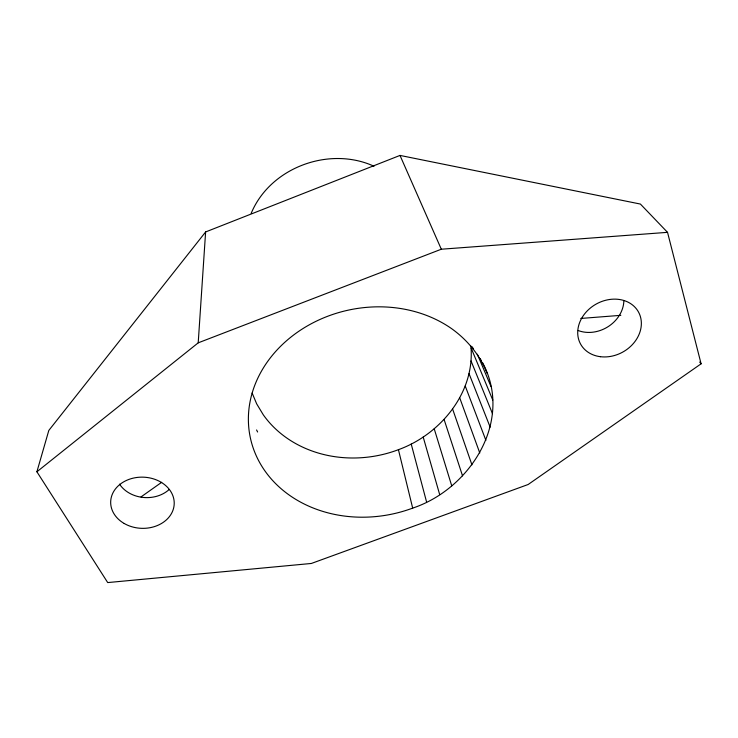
<?xml version="1.0" encoding="UTF-8"?>
<svg xmlns="http://www.w3.org/2000/svg" width="738" height="738" viewBox="0 0 738 738"><rect width="100%" height="100%" fill="white"/><g stroke="black" fill="none" stroke-linecap="round" stroke-linejoin="round"><path stroke-width="1.11" d="M252.128 393.022L256.667 403.843L263.3 414.83A112.628 98.099 -12.1 0 0 398.428 449.682C440.54 434.433 475.3 392.376 470.89 346.048M487.135 373.363C480.106 355.43 467.523 340.126 451.96 328.899A123.025 104.298 -12.1 0 0 293.844 334.84A123.025 104.298 -12.1 0 0 264.241 469.931A123.025 104.298 -12.1 0 0 412.68 508.113C470.198 489.026 513.62 420.835 482.643 362.81M36.9 471.785L198.208 342.838L205.616 231.953L400.005 155.423L640.399 204.057L667.53 232.341L701.1 363.816L528.159 484.497L311.362 563.463L107.711 582.577L36.9 471.785L48.809 430.439L205.616 231.953M251.178 213.365C270.154 167.489 329.277 145.783 374 166.234M141.05 496.886L161.659 482.32M198.208 342.838L441.315 249.223L667.53 232.341M580.788 318.456L620.824 315.329M699.689 362.063L701.1 363.816M256.575 429.959L257.617 432.007M400.005 155.423L441.315 249.223M480.318 358.677L481.213 360.781M477.348 354.222L490.991 386.518M472.412 346.906L473.298 349.028M471.185 348.161L492.772 400.033M471.047 360.965L492.477 413.649M469.045 373.659L490.161 427.154M465.244 386.039L485.89 440.328M459.746 397.92L479.774 452.957M452.643 409.12L471.942 464.866M444.091 419.47L462.541 475.872M434.221 428.824L451.73 485.835M423.197 437.053L439.682 494.598M411.214 444.036L426.601 502.061M398.428 449.682L412.68 508.113M169.205 489.478A30.442 24.898 2.5 0 1 119.556 484.156M623.85 300.772A31.651 26.605 -30.1 0 1 578.232 330.541M124.178 523.473A31.78 25.599 2 0 0 174.094 505.419A31.78 25.599 2 0 0 129.067 479.359A31.78 25.599 2 0 0 124.178 523.473M600.538 356.712A33.099 27.444 -29.4 0 0 640.473 316.87A33.099 27.444 -29.4 0 0 587.596 310.532A33.099 27.444 -29.4 0 0 600.538 356.712"/></g></svg>
